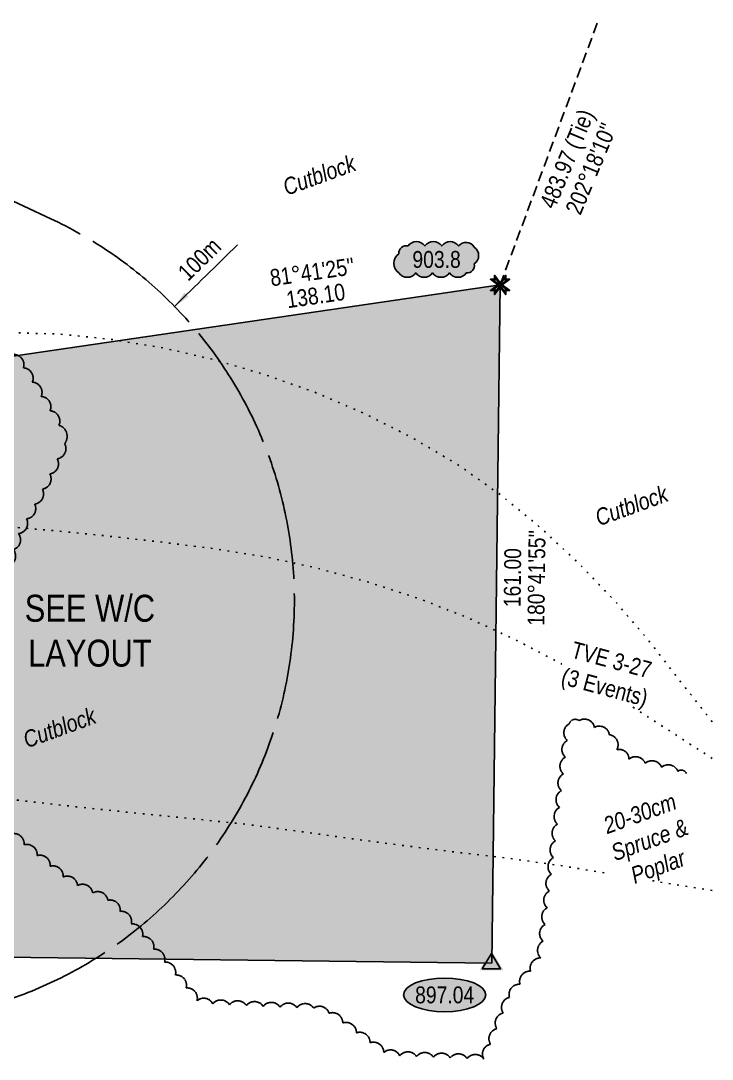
# Model space of a CAD drawing. Extents: x 312650 to 315907, y 6154778 to 6158591.
# Drawn here: x 315497 to 315907, y 6156542 to 6157158 of the extents above; entities that cross this region are included whole.
import ezdxf
from ezdxf.enums import TextEntityAlignment as Align

# ---------------------------------------------------------------- set-up
doc = ezdxf.new("R2010")
doc.units = 0
doc.header["$LTSCALE"] = 5
for name, pattern in [('0', [1, 1, 0]), ('foc-BUFFER', [16.75, 15, -1.75]), ('foc-DOT', [1, 0.2, -0.8]), ('foc-TIELINE', [1.875, 1.25, -0.625])]:
    doc.linetypes.add(name, pattern=pattern)
for name, color, linetype in [('ABADATA-DRILL', 8, 'foc-DOT'), ('ABADATA-DRILL-T', 8, 'Continuous'), ('AUX-BUFFER', 7, 'foc-BUFFER'), ('DETAIL-T', 7, 'Continuous'), ('L-BD', 7, 'Continuous'), ('L-MON', 1, 'Continuous'), ('L-TIE', 7, 'foc-TIELINE'), ('L-TIE-T', 7, 'Continuous'), ('P-ELEVATION', 7, 'Continuous'), ('P-PROPOSED', 10, 'Continuous'), ('P-PROPOSED-H', 21, 'Continuous'), ('T-BUSH', 110, '0'), ('T-BUSH-T', 110, 'Continuous'), ('T-SLOPE', 48, 'Continuous')]:
    doc.layers.add(name, color=color, linetype=linetype)
doc.styles.add('80', font='ARIALN.TTF', dxfattribs={"height": 10})
doc.styles.add('80CG', font='ARIALN.TTF', dxfattribs={"height": 10})
doc.styles.add('80L', font='ARIALN.TTF', dxfattribs={"height": 10})
doc.dimstyles.new('CG2011', dxfattribs={"dimscale": 5, "dimtxt": 9, "dimasz": 2, "dimexe": 0.2, "dimexo": 0.0625, "dimgap": 0.5, "dimtad": 0, "dimtih": 1, "dimtoh": 1, "dimzin": 0, "dimdsep": 46, "dimtxsty": '80CG', "dimcen": 0.1, "dimse1": 1, "dimse2": 1, "dimclrd": 256, "dimclrt": 256, "dimaunit": 1, "dimadec": 4, "dimazin": 0, "dimtfac": 0.06, "dimtofl": 0, "dimtmove": 0, "dimatfit": 1, "dimfxl": 0.2, "dimtolj": 1, "dimtzin": 0, "dimlwd": -1, "dimarcsym": 0})

# ---------------------------------------------------------------- blocks, each defined once
blk = doc.blocks.new('TRIA')
blk.add_hatch(color=255).paths.add_polyline_path([(-0.04, 1.52), (-1.47, -0.87), (1.39, -0.87)])
blk = doc.blocks.new('TRIAA')
blk.add_blockref('TRIA', (0, 0))
blk = doc.blocks.new('TRIB')
at = {"color": 1}
blk.add_lwpolyline([(-1.12, -0.67), (-0.04, 1.13), (1.04, -0.67)], close=True, dxfattribs=at)
blk = doc.blocks.new('TRIBB')
blk.add_blockref('TRIB', (0, 0))
blk = doc.blocks.new('TRICC')
for name in ['TRIAA', 'TRIBB']:
    blk.add_blockref(name, (0, 0))
blk = doc.blocks.new('plspike')
blk.add_blockref('TRICC', (0, 0))
blk = doc.blocks.new('we')
at = {"layer": 'P-ELEVATION'}
h = blk.add_hatch(color=111, dxfattribs=at)
h.dxf.hatch_style = 1
edge = h.paths.add_edge_path()
edge.add_ellipse((0, 0), major_axis=(-24.38, 0), ratio=0.410256, start_angle=0, end_angle=360)
at = {"layer": 'P-ELEVATION', "color": 7, "flags": 128}
blk.add_lwpolyline([(0, 0, 12.5, 0, 0), (-12.42, -6.43, 0, 0, 0)], format="xyseb", dxfattribs=at)
at = {"layer": 'P-ELEVATION', "color": 7}
blk.add_ellipse((0, 0), major_axis=(-24.38, 0), ratio=0.410256, dxfattribs=at)
at = {"layer": 'P-ELEVATION', "style": '80'}
blk.add_attdef('ELEVATION', text='', height=10, dxfattribs=at).set_placement((0, 0), align=Align.MIDDLE_CENTER)
blk = doc.blocks.new('*U44')
at = {"layer": 'P-ELEVATION'}
h = blk.add_hatch(color=111, dxfattribs=at)
h.dxf.hatch_style = 1
edge = h.paths.add_edge_path()
edge.add_arc((-17.35, -4.5), 6.1, 215, 325)
edge.add_arc((-7.35, -4.5), 6.1, 215, 325)
edge.add_arc((2.65, -4.5), 6.1, 215, 325)
edge.add_arc((12.65, -4.5), 6.1, 215, 325)
edge.add_arc((18.14, -3.7), 4.32, 263.43363, 373.43363)
edge.add_arc((18.85, 2.3), 6.1, 305, 415)
edge.add_arc((17.45, 4.39), 5.69, 30.69553, 140.69553)
edge.add_arc((8.05, 4.5), 6.1, 35, 145)
edge.add_arc((-1.95, 4.5), 6.1, 35, 145)
edge.add_arc((-11.95, 4.5), 6.1, 35, 145)
edge.add_arc((-18.04, 3.81), 4.33, 75.42608, 185.42608)
edge.add_arc((-18.36, -2.3), 6.96, 125, 235)
at = {"color": 240, "flags": 128}
blk.add_lwpolyline([(-22.35, -8, 0.520567), (-12.35, -8, 0.520567), (-2.35, -8, 0.520567), (7.65, -8, 0.520567), (17.65, -8, 0.520567), (22.35, -2.7, 0.520567), (22.35, 7.3, 0.520567), (13.05, 8, 0.520567), (3.05, 8, 0.520567), (-6.95, 8, 0.520567), (-16.95, 8, 0.520567), (-22.35, 3.4, 0.520567)], format="xyb", close=True, dxfattribs=at)
at = {"layer": 'P-ELEVATION', "color": 240, "flags": 128}
blk.add_lwpolyline([(0, 0, 12.5, 0, 0), (-11.05, -5.53, 0, 0, 0)], format="xyseb", dxfattribs=at)
at = {"layer": 'P-ELEVATION', "color": 240, "style": '80'}
blk.add_attdef('ELEVATION', text='', height=10, dxfattribs=at).set_placement((0, 0), align=Align.MIDDLE_CENTER)
blk = doc.blocks.new('TEMP')
h = blk.add_hatch(color=255)
h.dxf.hatch_style = 1
h.paths.add_polyline_path([(0, 0.25), (-0.67, 1.15), (-0.67, 0.67), (-1.15, 0.67), (-0.25, 0), (-1.15, -0.67), (-0.67, -0.67), (-0.67, -1.15), (0, -0.25), (0.67, -1.15), (0.67, -0.67), (1.15, -0.67), (0.25, 0), (1.15, 0.67), (0.67, 0.67), (0.67, 1.15)])
h.paths.add_polyline_path([(0.57, 0.85), (0.57, 0.57), (0.85, 0.57), (0.08, 0), (0.85, -0.57), (0.57, -0.57), (0.57, -0.85), (0, -0.08), (-0.57, -0.85), (-0.57, -0.57), (-0.85, -0.57), (-0.08, 0), (-0.85, 0.57), (-0.57, 0.57), (-0.57, 0.85), (0, 0.08)], flags=16)
h = blk.add_hatch(color=1)
h.dxf.hatch_style = 1
h.paths.add_polyline_path([(0, 0.08), (-0.57, 0.85), (-0.57, 0.57), (-0.85, 0.57), (-0.08, 0), (-0.85, -0.57), (-0.57, -0.57), (-0.57, -0.85), (0, -0.08), (0.57, -0.85), (0.57, -0.57), (0.85, -0.57), (0.08, 0), (0.85, 0.57), (0.57, 0.57), (0.57, 0.85)])
at = {"color": 1}
for p, q in [((-0.08, 0), (0.08, 0)), ((0, 0.08), (0, -0.08))]:
    blk.add_line(p, q, dxfattribs=at)
at = {"color": 255, "flags": 128}
blk.add_lwpolyline([(-0.25, 0), (-1.15, 0.67), (-0.67, 0.67), (-0.67, 1.15), (0, 0.25), (0.67, 1.15), (0.67, 0.67), (1.15, 0.67), (0.25, 0), (1.15, -0.67), (0.67, -0.67), (0.67, -1.15), (0, -0.25), (-0.67, -1.15), (-0.67, -0.67), (-1.15, -0.67)], close=True, dxfattribs=at)
at = {"color": 1, "flags": 128}
blk.add_lwpolyline([(-0.08, 0), (-0.85, 0.57), (-0.57, 0.57), (-0.57, 0.85), (0, 0.08), (0.57, 0.85), (0.57, 0.57), (0.85, 0.57), (0.08, 0), (0.85, -0.57), (0.57, -0.57), (0.57, -0.85), (0, -0.08), (-0.57, -0.85), (-0.57, -0.57), (-0.85, -0.57)], close=True, dxfattribs=at)

msp = doc.modelspace()

# ---------------------------------------------------------------- hatches: boundary and pattern name
at = {"layer": 'P-PROPOSED-H'}
h = msp.add_hatch(color=256, dxfattribs=at)
h.dxf.hatch_style = 1
h.paths.add_polyline_path([(315323.306, 6156702.245), (315073.98, 6156818.193), (315277.16, 6156605.183), (315775.915, 6156599.048), (315780.861, 6157001.482), (315439.225, 6156951.585)])

# ---------------------------------------------------------------- linework, layer by layer
at = {"layer": 'ABADATA-DRILL', "flags": 128}
for points in [[(315906.701, 6156742.282), (315889.193, 6156764.469), (315870, 6156789.327), (315849.613, 6156813.158), (315827.999, 6156835.791), (315805.18, 6156857.123), (315781.021, 6156876.986), (315755.388, 6156895.084), (315728.41, 6156910.987), (315700.457, 6156925.129), (315671.705, 6156937.529), (315642.144, 6156947.961), (315612.094, 6156956.888), (315581.591, 6156963.981), (315550.78, 6156969.112), (315519.612, 6156972.305), (315488.323, 6156973.227), (315457.001, 6156972.774), (315425.64, 6156971.997), (315394.255, 6156971.821), (315362.927, 6156972.419), (315331.591, 6156973.993), (315300.411, 6156976.912), (315269.475, 6156980.847), (315238.683, 6156986.427), (315208.358, 6156994.189), (315178.461, 6157003.183), (315148.497, 6157012.357), (315118.643, 6157021.775), (315088.47, 6157030.156), (315057.687, 6157035.961), (315033.976, 6157038.564), (315010.613, 6157039.926), (314988.113, 6157040.402), (314964.892, 6157040.407), (314941.946, 6157040.376), (314918.171, 6157040.304), (314895.486, 6157040.537), (314872.215, 6157041.12), (314848.77, 6157041.735), (314825.948, 6157042.299), (314803.133, 6157043.012), (314779.629, 6157044.005), (314755.887, 6157045.284), (314732.151, 6157046.712), (314716.654, 6157047.906)], [(315906.701, 6156720.498), (315897.619, 6156726.405), (315871.289, 6156743.431), (315844.855, 6156760.362), (315817.88, 6156776.315), (315790.169, 6156790.848), (315761.796, 6156803.932), (315732.704, 6156815.395), (315702.909, 6156825.036), (315672.733, 6156833.343), (315642.188, 6156840.038), (315611.267, 6156844.923), (315580.18, 6156848.863), (315549.025, 6156852.357), (315517.88, 6156855.499), (315486.792, 6156858.214), (315455.559, 6156860.459), (315424.308, 6156862.28), (315393.054, 6156864.026), (315361.755, 6156865.899), (315342.559, 6156866.985), (315318.741, 6156868.267), (315295.341, 6156869.355), (315272.857, 6156870.206), (315249.675, 6156871.11), (315226.77, 6156872.077), (315203.075, 6156873.279), (315180.44, 6156874.71), (315157.225, 6156876.017), (315133.807, 6156877.281), (315111.007, 6156878.345), (315088.225, 6156879.257), (315064.715, 6156880.125), (315040.943, 6156880.679), (315017.146, 6156881.259), (314993.373, 6156881.813), (314969.614, 6156882.091), (314946.357, 6156882.424), (314922.566, 6156882.553), (314898.742, 6156882.484), (314874.957, 6156882.738), (314851.178, 6156883.142), (314827.379, 6156883.672), (314804.376, 6156884.093), (314780.945, 6156884.433), (314757.138, 6156884.788), (314733.747, 6156884.9), (314716.654, 6156885.126)], [(315906.701, 6156642.119), (315877.819, 6156646.87), (315846.881, 6156651.955), (315815.919, 6156657.067), (315784.849, 6156661.382), (315753.725, 6156665.024), (315722.661, 6156668.914), (315691.633, 6156673.052), (315660.564, 6156677.393), (315629.486, 6156681.533), (315598.319, 6156684.752), (315567.148, 6156687.87), (315535.957, 6156691.115), (315504.801, 6156694.583), (315473.697, 6156698.124), (315442.734, 6156702.01), (315411.709, 6156706.223), (315380.642, 6156710.038), (315349.612, 6156714.126), (315318.581, 6156718.79), (315287.569, 6156723.303), (315256.481, 6156727.194), (315225.314, 6156730.413), (315194.187, 6156733.404), (315163.128, 6156736.193), (315131.93, 6156738.687), (315100.661, 6156740.684), (315069.491, 6156742.051), (315038.169, 6156742.773), (315006.855, 6156743.096), (314975.521, 6156743.544), (314944.161, 6156743.968), (314920.298, 6156744.175), (314896.885, 6156744.364), (314874.366, 6156744.389), (314851.156, 6156744.044), (314828.205, 6156743.912), (314804.431, 6156743.841), (314781.741, 6156743.373), (314758.476, 6156742.93), (314735.04, 6156742.569), (314716.654, 6156742.419)]]:
    msp.add_lwpolyline(points, dxfattribs=at)
at = {"layer": 'AUX-BUFFER', "color": 251, "linetype": 'foc-BUFFER', "flags": 128}
msp.add_lwpolyline([(315109.192, 6156939.619, 0.4289073), (315224.905, 6156596.376), (315270.237, 6156575.295, 0.2173857), (315477.784, 6156573.804, 0.6940561), (315514.254, 6157040.742), (315446.256, 6157072.364, 0.4289755), (315109.192, 6156939.619)], format="xyb", dxfattribs=at)
at = {"layer": 'L-TIE'}
msp.add_line((315780.861, 6157001.482), (315839.03, 6157158.217), dxfattribs=at)
at = {"layer": 'P-PROPOSED'}
msp.add_lwpolyline([(315257.852, 6157035.918), (315439.225, 6156951.585), (315780.861, 6157001.482), (315775.915, 6156599.048), (315277.16, 6156605.183), (315073.98, 6156818.193), (315137.159, 6156954.194), (315130.629, 6156962.599), (315133.986, 6156990.646)], close=True, dxfattribs=at)
at = {"layer": 'T-BUSH', "flags": 128}
msp.add_lwpolyline([(315522.553, 6156907.25, -0.5205671), (315518.15, 6156898.273, -0.5205671), (315513.746, 6156889.296, -0.5205671), (315509.343, 6156880.319, -0.5205671), (315504.787, 6156871.421, -0.5205671), (315499.964, 6156862.662, -0.5205671), (315495.142, 6156853.903, -0.5205671), (315492.13, 6156844.39, -0.5205671), (315489.34, 6156834.789, -0.5205671), (315486.549, 6156825.187, -0.5205671), (315483.758, 6156815.586, -0.5205671), (315479.99, 6156806.362, -0.5205671), (315475.603, 6156797.377, -0.5205671), (315471.216, 6156788.392, -0.5205671), (315465.913, 6156780.079, -0.5205671), (315458.188, 6156773.96, -0.5205671), (315448.647, 6156771.704, -0.5205671), (315438.714, 6156772.854, -0.5205671), (315428.782, 6156774.003, -0.5205671), (315419.543, 6156777.79, -0.5205671), (315410.331, 6156781.677, -0.5205671), (315401.119, 6156785.564, -0.5205671), (315393.205, 6156790.901, -0.5205671), (315388.34, 6156799.636, -0.5205671), (315383.474, 6156808.371, -0.5205671), (315380.823, 6156817.207, -0.5205671), (315384.868, 6156826.351, -0.5205671), (315388.914, 6156835.495, -0.5205671), (315392.959, 6156844.639, -0.5205671), (315397.004, 6156853.784, -0.5205671), (315401.049, 6156862.928, -0.5205671), (315405.094, 6156872.072, -0.5205671), (315408.585, 6156881.429, -0.5205671), (315411.712, 6156890.926, -0.5205671), (315414.839, 6156900.424, -0.5205671), (315417.965, 6156909.921, -0.5205671), (315421.092, 6156919.419, -0.5205671), (315423.138, 6156929.173, -0.5205671), (315424.603, 6156939.064, -0.5205671), (315426.069, 6156948.955, -0.5205671), (315427.534, 6156958.846, -0.5205671), (315428.956, 6156968.743, -0.5205671), (315430.109, 6156978.675, -0.5205671), (315431.263, 6156988.607, -0.5205671), (315440.287, 6156988.271, -0.5205671), (315450.178, 6156986.805, -0.5205671), (315458.909, 6156982.323, -0.5205671), (315467.234, 6156976.784, -0.5205671), (315475.558, 6156971.246, -0.5205671), (315483.883, 6156965.707, -0.5205671), (315492.207, 6156960.168, -0.5205671), (315498.087, 6156952.261, -0.5205671), (315503.361, 6156943.766, -0.5205671), (315508.635, 6156935.271, -0.5205671), (315513.908, 6156926.775, -0.5205671), (315519.182, 6156918.28, -0.5205671)], format="xyb", close=True, dxfattribs=at)
msp.add_lwpolyline([(315057.001, 6156950.088, -0.5205671), (315062.8, 6156941.943, -0.5205671), (315068.599, 6156933.797, -0.5205671), (315074.398, 6156925.652, -0.5205671), (315080.197, 6156917.506, -0.5205671), (315085.996, 6156909.361, -0.5205671), (315091.795, 6156901.216, -0.5205671), (315097.594, 6156893.07, -0.5205671), (315103.044, 6156884.861, -0.5205671), (315100.498, 6156875.192, -0.5205671), (315097.952, 6156865.523, -0.5205671), (315095.405, 6156855.854, -0.5205671), (315092.859, 6156846.184, -0.5205671), (315090.312, 6156836.515, -0.5205671), (315087.766, 6156826.846, -0.5205671), (315085.323, 6156817.223, -0.5205671), (315094.234, 6156812.688, -0.5205671), (315103.145, 6156808.153, -0.5205671), (315112.056, 6156803.618, -0.5205671), (315120.968, 6156799.082, -0.5205671), (315129.879, 6156794.547, -0.5205671), (315138.79, 6156790.012, -0.5205671), (315147.701, 6156785.476, -0.5205671), (315156.612, 6156780.941, -0.5205671), (315165.523, 6156776.406, -0.5205671), (315174.768, 6156772.617, -0.5205671), (315184.089, 6156768.998, -0.5205671), (315193.41, 6156765.378, -0.5205671), (315202.73, 6156761.758, -0.5205671), (315212.051, 6156758.139, -0.5205671), (315221.372, 6156754.519, -0.5205671), (315230.151, 6156749.77, -0.5205671), (315238.814, 6156744.776, -0.5205671), (315247.477, 6156739.783, -0.5205671), (315256.14, 6156734.79, -0.5205671), (315264.803, 6156729.797, -0.5205671), (315273.466, 6156724.804, -0.5205671), (315282.128, 6156719.811, -0.5205671), (315290.788, 6156714.812, -0.5205671), (315299.448, 6156709.814, -0.5205671), (315308.108, 6156704.815, -0.5205671), (315316.767, 6156699.816, -0.5205671), (315325.231, 6156695.517, -0.5205671), (315330.035, 6156704.286, -0.5205671), (315334.839, 6156713.055, -0.5205671), (315339.643, 6156721.824, -0.5205671), (315345.901, 6156728.452, -0.5205671), (315355.824, 6156729.683, -0.5205671), (315365.747, 6156730.914, -0.5205671), (315374.968, 6156727.468, -0.5205671), (315384.091, 6156723.377, -0.5205671), (315393.215, 6156719.286, -0.5205671), (315402.339, 6156715.195, -0.5205671), (315411.462, 6156711.104, -0.5205671), (315420.586, 6156707.013, -0.5205671), (315429.864, 6156703.442, -0.5205671), (315439.741, 6156701.889, -0.5205671), (315449.619, 6156700.337, -0.5205671), (315459.497, 6156698.785, -0.5205671), (315468.798, 6156696.039, -0.5205671), (315476.161, 6156689.273, -0.5205671), (315483.523, 6156682.507, -0.5205671), (315490.885, 6156675.742, -0.5205671), (315498.506, 6156669.273, -0.5205671), (315506.223, 6156662.916, -0.5205671), (315513.941, 6156656.558, -0.5205671), (315521.658, 6156650.201, -0.5205671), (315530.169, 6156645.082, -0.5205671), (315539.172, 6156640.731, -0.5205671), (315548.174, 6156636.38, -0.5205671), (315555.474, 6156629.782, -0.5205671), (315562.098, 6156622.292, -0.5205671), (315568.722, 6156614.802, -0.5205671), (315575.346, 6156607.312, -0.5205671), (315581.795, 6156599.671, -0.5205671), (315588.218, 6156592.009, -0.5205671), (315594.642, 6156584.346, -0.5205671), (315601.066, 6156576.684, -0.5205671), (315610.36, 6156574.814, -0.5205671), (315620.348, 6156574.343, -0.5205671), (315630.336, 6156573.872, -0.5205671), (315640.323, 6156573.402, -0.5205671), (315650.311, 6156572.931, -0.5205671), (315660.302, 6156572.562, -0.5205671), (315670.299, 6156572.347, -0.5205671), (315679.367, 6156569.315, -0.5205671), (315687.529, 6156563.539, -0.5205671), (315695.635, 6156557.685, -0.5205671), (315703.741, 6156551.831, -0.5205671), (315711.846, 6156545.976, -0.5205671), (315721.295, 6156544.01, -0.5205671), (315731.286, 6156543.615, -0.5205671), (315741.277, 6156543.221, -0.5205671), (315751.268, 6156542.826, -0.5205671), (315761.259, 6156542.431, -0.5205671), (315771.25, 6156542.036, -0.5205671), (315775.239, 6156550.902, -0.5205671), (315778.959, 6156560.183, -0.5205671), (315782.679, 6156569.464, -0.5205671), (315786.399, 6156578.745, -0.5205671), (315792.681, 6156586.524, -0.5205671), (315798.965, 6156594.301, -0.5205671), (315805.071, 6156602.155, -0.5205671), (315806.316, 6156612.076, -0.5205671), (315807.562, 6156621.997, -0.5205671), (315808.807, 6156631.918, -0.5205671), (315810.052, 6156641.839, -0.5205671), (315811.298, 6156651.76, -0.5205671), (315812.543, 6156661.681, -0.5205671), (315813.749, 6156671.606, -0.5205671), (315814.912, 6156681.537, -0.5205671), (315816.075, 6156691.468, -0.5205671), (315817.238, 6156701.399, -0.5205671), (315818.4, 6156711.33, -0.5205671), (315819.563, 6156721.261, -0.5205671), (315820.726, 6156731.192, -0.5205671), (315821.889, 6156741.123, -0.5205671), (315827.687, 6156742.974, -0.5205671), (315836.847, 6156738.965, -0.5205671), (315845.674, 6156734.608, -0.5205671), (315850.089, 6156725.637, -0.5205671), (315857.228, 6156720.048, -0.5205671), (315866.934, 6156717.647, -0.5205671), (315876.641, 6156715.246, -0.5205671), (315886.347, 6156712.846, -0.5205671), (315891.309, 6156711.618, -0.5205671)], format="xyb", dxfattribs=at)

# ---------------------------------------------------------------- block references
msp.add_blockref('*U44', (315743.181, 6157016.603)).add_auto_attribs({'ELEVATION': '903.8'})
at = {"layer": 'L-MON', "color": 5, "xscale": 4.999419449999984, "yscale": 4.999419449999984, "zscale": 4.999419449999984}
msp.add_blockref('TEMP', (315780.861, 6157001.482), dxfattribs=at)
at = {"layer": 'L-MON', "xscale": 4.999419449999973, "yscale": 4.999419449999973, "zscale": 4.999419449999973}
msp.add_blockref('plspike', (315775.915, 6156599.048), dxfattribs=at)
at = {"layer": 'P-ELEVATION', "xscale": 0.9997681234432102, "yscale": 0.9997681234432102, "zscale": 0.9997681234432102}
msp.add_blockref('we', (315747.977, 6156580.218), dxfattribs=at).add_auto_attribs({'ELEVATION': '897.04'})

# ---------------------------------------------------------------- texts
at = {"layer": 'AUX-BUFFER', "insert": (315588.786, 6157010.333), "char_height": 9.9988, "attachment_point": 1, "rotation": 44.319746, "style": '80L'}
msp.add_mtext_dynamic_manual_height_columns('100m', width=6.84691, gutter_width=45, heights=[0], dxfattribs=at)
at = {"layer": 'DETAIL-T', "color": 3, "insert": (315537.524, 6156796.198), "char_height": 15.9877, "width": 76.73928, "attachment_point": 5, "style": '80CG'}
msp.add_mtext('SEE W/C\\PLAYOUT', dxfattribs=at)
at = {"layer": 'L-BD', "style": '80L'}
for s, p in [("81°41'25''", (315669.408, 6157009.206)), ('138.10', (315671.468, 6156995.106))]:
    msp.add_text(s, height=10, rotation=8.3094, dxfattribs=at).set_placement(p, align=Align.MIDDLE)
at = {"layer": 'L-BD', "color": 6, "style": '80L'}
for s, height, p in [("180°41'55''", 9.99884, (315802.451, 6156827.627)), ('161.00', 9.9988, (315788.203, 6156827.801))]:
    msp.add_text(s, height=height, rotation=89.3014, dxfattribs=at).set_placement(p, align=Align.MIDDLE)
at = {"layer": 'L-TIE-T', "style": '80L'}
for s, p in [('483.97 (Tie)', (315821.615, 6157075.854)), ("202°18'10''", (315834.799, 6157070.446))]:
    msp.add_text(s, height=10, rotation=67.3881, dxfattribs=at).set_placement(p, align=Align.MIDDLE)
at = {"layer": 'T-SLOPE', "char_height": 9.99884, "attachment_point": 1, "rotation": 20, "style": '80L'}
for insert in [(315643.922, 6157061.196), (315829.147, 6156865.056), (315489.81, 6156733.316)]:
    msp.add_mtext_dynamic_manual_height_columns('\\pi7.4502;{\\fArial Narrow|b0|i1|c0|p34;Cutblock}', width=59.03588, gutter_width=50, heights=[0], dxfattribs=dict(at, insert=insert))

# ---------------------------------------------------------------- leaders
at = {"layer": 'AUX-BUFFER', "path_type": 1}
msp.add_leader([(315587.69, 6156988.727), (315625.015, 6157025.176)], dimstyle='CG2011', override={"dimasz": 2, "dimgap": 0.5, "dimtad": 0}, dxfattribs=at)

# ---------------------------------------------------------------- next in the draw order: texts
at = {"layer": 'ABADATA-DRILL-T', "insert": (315822.942, 6156790.662), "char_height": 9.99778, "attachment_point": 1, "rotation": 344.932685, "style": '80L', "bg_fill": 3, "box_fill_scale": 1.15, "bg_fill_color": 256, "bg_fill_true_color": 256, "bg_fill_transparency": 0}
msp.add_mtext_dynamic_manual_height_columns('\\pi2.0335;TVE 3-27\\P\\pi0.40013;(3 Events)', width=51.61432, gutter_width=50, heights=[0], dxfattribs=at)
at = {"layer": 'T-BUSH-T', "insert": (315835.702, 6156683.034), "char_height": 9.99884, "attachment_point": 1, "rotation": 20, "style": '80L', "bg_fill": 3, "box_fill_scale": 1.15, "bg_fill_color": 256, "bg_fill_true_color": 256, "bg_fill_transparency": 0}
msp.add_mtext_dynamic_manual_height_columns('\\pi5.7552;{\\fArial Narrow|b0|i1|c0|p34;20-30cm \\P\\pi4.5411;Spruce &\\P\\pi10.83;Poplar}', width=55.2092, gutter_width=50, heights=[0], dxfattribs=at)

doc.saveas('drawing.dxf')
